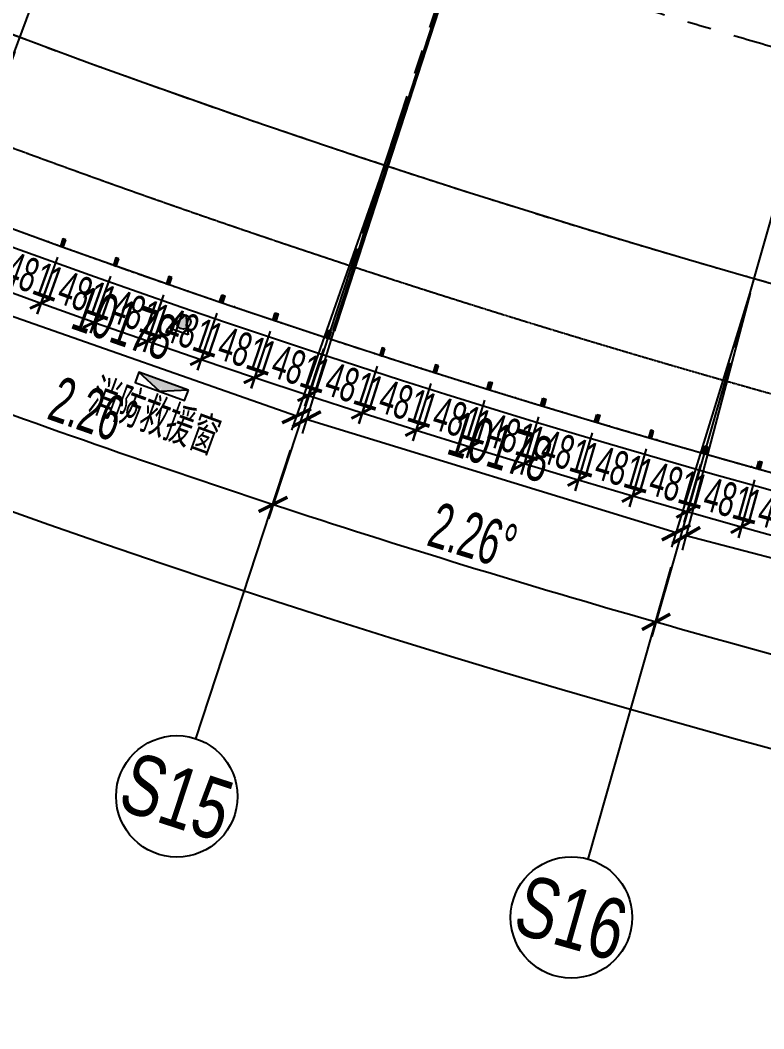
# Model space of a CAD drawing. Extents: x -668578 to 2331563, y -1202445 to 1620273.
# Drawn here: x 789943 to 809525, y 22423 to 48997 of the extents above; entities that cross this region are included whole.
import ezdxf
from ezdxf.enums import TextEntityAlignment as Align

# ---------------------------------------------------------------- set-up
doc = ezdxf.new("R2010")
doc.units = 0
for name, pattern in [('CENTER2', [28.575, 19.05, -3.175, 3.175, -3.175]), ('DASH', [0.35, 0.25, -0.1]), ('DOT2', [0.125, 0, -0.125])]:
    doc.linetypes.add(name, pattern=pattern)
doc.layers.get('0').update_dxf_attribs({"color": 8})
doc.layers.get('Defpoints').update_dxf_attribs({"color": 8})
for name, color, linetype in [('#文字', 8, 'Continuous'), ('#标注', 8, 'Continuous'), ('#轴线', 8, 'CENTER2'), ('A-AL', 8, 'Continuous'), ('A-FLOR-OTLN', 8, 'DOT2'), ('A-WIND-FRAM', 8, 'Continuous'), ('dim', 8, 'Continuous'), ('WINDOW', 8, 'Continuous'), ('外轮廓', 8, 'Continuous'), ('建-消防-防火分区填充', 8, 'Continuous'), ('救援窗', 8, 'Continuous'), ('暖-消防-挡烟垂壁', 8, 'Continuous'), ('消防救援', 8, 'Continuous')]:
    doc.layers.add(name, color=color, linetype=linetype)
doc.styles.add('JHZX', font='jrs.shx', dxfattribs={"width": 0.6, "bigfont": 'jhz.shx'})
doc.styles.add('图纸文字', font='txt.shx', dxfattribs={"width": 0.5, "bigfont": 'HZTXT.shx'})
doc.dimstyles.new('JZBZ-300', dxfattribs={"dimscale": 300, "dimtxt": 3, "dimasz": 1.5, "dimexe": 1, "dimexo": 1, "dimgap": 0.5, "dimtad": 1, "dimdec": 0, "dimdsep": 46, "dimtxsty": 'JHZX', "dimblk1": 'ARCHTICK', "dimblk2": 'ARCHTICK', "dimsah": 1, "dimcen": 0, "dimclrd": 1, "dimclre": 1, "dimclrt": 2, "dimazin": 2, "dimtfac": 1, "dimtdec": 0, "dimtix": 1, "dimtmove": 0, "dimatfit": 3, "dimfxl": 0, "dimtolj": 1, "dimlwd": -1, "dimlwe": -1, "dimarcsym": 0})
doc.dimstyles.new('JZBZ-400', dxfattribs={"dimscale": 400, "dimtxt": 3, "dimasz": 1.5, "dimexe": 1, "dimexo": 1, "dimgap": 0.5, "dimtad": 1, "dimdec": 0, "dimdsep": 46, "dimtxsty": 'JHZX', "dimblk1": 'ARCHTICK', "dimblk2": 'ARCHTICK', "dimsah": 1, "dimcen": 0, "dimclrd": 1, "dimclre": 1, "dimclrt": 2, "dimazin": 2, "dimtfac": 1, "dimtdec": 0, "dimtix": 1, "dimtmove": 0, "dimatfit": 3, "dimfxl": 0, "dimtolj": 1, "dimlwd": -1, "dimlwe": -1, "dimarcsym": 0})

# ---------------------------------------------------------------- blocks, each defined once
blk = doc.blocks.new('_ARCHTICK')
at = {"color": 0, "linetype": 'ByBlock', "const_width": 0.15}
blk.add_lwpolyline([(-0.5, -0.5), (0.5, 0.5)], dxfattribs=at)
blk = doc.blocks.new('*D2939')
at = {"layer": '#标注', "ltscale": 300, "transparency": 16777216}
for p, q in [((-1773, -1481), (-9342, -7863)), ((165914, -92056), (164727, -101884))]:
    blk.add_line(p, q, dxfattribs=at)
blk.add_arc((197092, 166179), 269610, 220.13382, 263.11563, dxfattribs=at)
at = {"layer": 'Defpoints', "color": 0, "ltscale": 300, "transparency": 16777216}
for p in [(197092, 166179), (-1467, -1224), (40380, -53208), (165962, -91659)]:
    blk.add_point(p, dxfattribs=at)
at = {"layer": '#标注', "ltscale": 300, "transparency": 16777216, "xscale": 600, "yscale": 600, "zscale": 600}
for p, rotation in [((-9036, -7605), 130.1338192809485), ((164775, -101487), 353.1156299250187)]:
    blk.add_blockref('_ARCHTICK', p, dxfattribs=dict(at, rotation=rotation))
at = {"layer": '#标注', "ltscale": 300, "transparency": 16777216, "insert": (69342, -70334), "char_height": 1200, "attachment_point": 5, "rotation": 331.6247, "style": 'JHZX'}
blk.add_mtext('\\A1;42.98°', dxfattribs=at)
blk = doc.blocks.new('*D2961')
at = {"layer": '#标注', "ltscale": 300, "transparency": 16777216}
for p, q in [((106180, -77526), (103559, -84553)), ((115871, -80925), (113529, -88050))]:
    blk.add_line(p, q, dxfattribs=at)
blk.add_arc((197092, 166179), 267210, 249.54243, 251.80463, dxfattribs=at)
at = {"layer": 'Defpoints', "color": 0, "ltscale": 300, "transparency": 16777216}
for p in [(197092, 166179), (106320, -77151), (115996, -80545), (107001, -85386)]:
    blk.add_point(p, dxfattribs=at)
at = {"layer": '#标注', "ltscale": 300, "transparency": 16777216, "xscale": 600, "yscale": 600, "zscale": 600}
for p, rotation in [((103699, -84178), 159.542426121269), ((113654, -87670), 341.8046268610899)]:
    blk.add_blockref('_ARCHTICK', p, dxfattribs=dict(at, rotation=rotation))
at = {"layer": '#标注', "ltscale": 300, "transparency": 16777216, "insert": (108924, -85218), "char_height": 1200, "attachment_point": 5, "rotation": 340.6735, "style": 'JHZX'}
blk.add_mtext('\\A1;2.26°', dxfattribs=at)
blk = doc.blocks.new('*D2962')
at = {"layer": '#标注', "ltscale": 300, "transparency": 16777216}
for p, q in [((115871, -80925), (113529, -88050)), ((125688, -83938), (123629, -91150))]:
    blk.add_line(p, q, dxfattribs=at)
blk.add_arc((197092, 166179), 267210, 251.80463, 254.06683, dxfattribs=at)
at = {"layer": 'Defpoints', "color": 0, "ltscale": 300, "transparency": 16777216}
for p in [(197092, 166179), (115996, -80545), (125798, -83554), (117002, -88746)]:
    blk.add_point(p, dxfattribs=at)
at = {"layer": '#标注', "ltscale": 300, "transparency": 16777216, "xscale": 600, "yscale": 600, "zscale": 600}
for p, rotation in [((113654, -87670), 161.8046268610904), ((123739, -90765), 344.0668271582905)]:
    blk.add_blockref('_ARCHTICK', p, dxfattribs=dict(at, rotation=rotation))
at = {"layer": '#标注', "ltscale": 300, "transparency": 16777216, "insert": (118916, -88503), "char_height": 1200, "attachment_point": 5, "rotation": 342.9357, "style": 'JHZX'}
blk.add_mtext('\\A1;2.26°', dxfattribs=at)
blk = doc.blocks.new('*D2963')
at = {"layer": '#标注', "ltscale": 300, "transparency": 16777216}
for p, q in [((125688, -83938), (123629, -91150)), ((135616, -86562), (133844, -93849))]:
    blk.add_line(p, q, dxfattribs=at)
blk.add_arc((197092, 166179), 267210, 254.06683, 256.32903, dxfattribs=at)
at = {"layer": 'Defpoints', "color": 0, "ltscale": 300, "transparency": 16777216}
for p in [(197092, 166179), (125798, -83554), (135711, -86173), (127127, -91709)]:
    blk.add_point(p, dxfattribs=at)
at = {"layer": '#标注', "ltscale": 300, "transparency": 16777216, "xscale": 600, "yscale": 600, "zscale": 600}
for p, rotation in [((123739, -90765), 164.0668271582912), ((133938, -93461), 346.3290280231381)]:
    blk.add_blockref('_ARCHTICK', p, dxfattribs=dict(at, rotation=rotation))
at = {"layer": '#标注', "ltscale": 300, "transparency": 16777216, "insert": (129029, -91390), "char_height": 1200, "attachment_point": 5, "rotation": 345.1979, "style": 'JHZX'}
blk.add_mtext('\\A1;2.26°', dxfattribs=at)
blk = doc.blocks.new('*U2924')
at = {"linetype": 'ByBlock'}
blk.add_line((0, -20), (0, 0), dxfattribs=at)
blk.add_circle((0, -24), 4, dxfattribs=at)
at = {"color": 253, "linetype": 'ByBlock', "style": 'JHZX', "width": 0.75}
blk.add_attdef('AXES', text='', height=4, dxfattribs=at).set_placement((0, -24), align=Align.MIDDLE_CENTER)
blk = doc.blocks.new('*D3019')
at = {"layer": '#标注', "transparency": 16777216}
for p, q in [((-28283, -73188), (-30072, -79958)), ((-18443, -75788), (-20232, -82559)), ((-29970, -79572), (-20130, -82172))]:
    blk.add_line(p, q, dxfattribs=at)
at = {"layer": 'Defpoints', "color": 0, "transparency": 16777216}
for p in [(-28181, -72801), (-18340, -75402), (-20130, -82172)]:
    blk.add_point(p, dxfattribs=at)
at = {"layer": '#标注', "transparency": 16777216, "xscale": 600, "yscale": 600, "zscale": 600}
for p, rotation in [((-29970, -79572), 165.1979260165028), ((-20130, -82172), 345.1979260165028)]:
    blk.add_blockref('_ARCHTICK', p, dxfattribs=dict(at, rotation=rotation))
at = {"layer": '#标注', "transparency": 16777216, "insert": (-24845, -80098), "char_height": 1200, "attachment_point": 5, "rotation": 345.1979, "style": 'JHZX'}
blk.add_mtext('\\A1;10178', dxfattribs=at)
blk = doc.blocks.new('*D3020')
at = {"layer": '#标注', "transparency": 16777216}
for p, q in [((-38028, -70197), (-40083, -76891)), ((-28298, -73184), (-30353, -79878)), ((-39966, -76509), (-30236, -79496))]:
    blk.add_line(p, q, dxfattribs=at)
at = {"layer": 'Defpoints', "color": 0, "transparency": 16777216}
for p in [(-37911, -69815), (-28181, -72801), (-30236, -79496)]:
    blk.add_point(p, dxfattribs=at)
at = {"layer": '#标注', "transparency": 16777216, "xscale": 600, "yscale": 600, "zscale": 600}
for p, rotation in [((-39966, -76509), 162.9357278414929), ((-30236, -79496), 342.9357278414929)]:
    blk.add_blockref('_ARCHTICK', p, dxfattribs=dict(at, rotation=rotation))
at = {"layer": '#标注', "transparency": 16777216, "insert": (-34866, -77238), "char_height": 1200, "attachment_point": 5, "rotation": 342.9357, "style": 'JHZX'}
blk.add_mtext('\\A1;10178', dxfattribs=at)
blk = doc.blocks.new('*D3022')
at = {"layer": '#标注', "transparency": 16777216}
for p, q in [((-47647, -66824), (-49965, -73432)), ((-38043, -70192), (-40361, -76800)), ((-49833, -73054), (-40228, -76423))]:
    blk.add_line(p, q, dxfattribs=at)
at = {"layer": 'Defpoints', "color": 0, "transparency": 16777216}
for p in [(-47515, -66446), (-37911, -69815), (-40228, -76423)]:
    blk.add_point(p, dxfattribs=at)
at = {"layer": '#标注', "transparency": 16777216, "xscale": 600, "yscale": 600, "zscale": 600}
for p, rotation in [((-49833, -73054), 160.6735249708244), ((-40228, -76423), 340.6735249708244)]:
    blk.add_blockref('_ARCHTICK', p, dxfattribs=dict(at, rotation=rotation))
at = {"layer": '#标注', "transparency": 16777216, "insert": (-44766, -73984), "char_height": 1200, "attachment_point": 5, "rotation": 340.6735, "style": 'JHZX'}
blk.add_mtext('\\A1;10178', dxfattribs=at)
blk = doc.blocks.new('*D165')
at = {"layer": 'Defpoints', "color": 0, "ltscale": 300, "transparency": 16777216}
for p in [(789634, 43540), (791027, 43035), (790485, 41541)]:
    blk.add_point(p, dxfattribs=at)
at = {"layer": 'dim', "color": 1, "ltscale": 300, "transparency": 16777216}
for p, q in [((789532, 43258), (788990, 41764)), ((790925, 42753), (790383, 41259)), ((789093, 42046), (790485, 41541))]:
    blk.add_line(p, q, dxfattribs=at)
at = {"layer": 'dim', "color": 1, "ltscale": 300, "transparency": 16777216, "xscale": 450, "yscale": 450, "zscale": 450}
for p, rotation in [((789093, 42046), 160.0690493583495), ((790485, 41541), 340.0690493583496)]:
    blk.add_blockref('_ARCHTICK', p, dxfattribs=dict(at, rotation=rotation))
at = {"layer": 'dim', "color": 2, "ltscale": 300, "transparency": 16777216, "insert": (789993, 42357), "char_height": 900, "attachment_point": 5, "rotation": 340.069, "style": 'JHZX'}
blk.add_mtext('\\A1;1481', dxfattribs=at)
blk = doc.blocks.new('*D166')
at = {"layer": 'Defpoints', "color": 0, "ltscale": 300, "transparency": 16777216}
for p in [(791026, 43034), (792422, 42537), (791888, 41040)]:
    blk.add_point(p, dxfattribs=at)
at = {"layer": 'dim', "color": 1, "ltscale": 300, "transparency": 16777216}
for p, q in [((790926, 42751), (790392, 41254)), ((792321, 42254), (791788, 40757)), ((790493, 41537), (791888, 41040))]:
    blk.add_line(p, q, dxfattribs=at)
at = {"layer": 'dim', "color": 1, "ltscale": 300, "transparency": 16777216, "xscale": 450, "yscale": 450, "zscale": 450}
for p, rotation in [((790493, 41537), 160.3921836389297), ((791888, 41040), 340.3921836389297)]:
    blk.add_blockref('_ARCHTICK', p, dxfattribs=dict(at, rotation=rotation))
at = {"layer": 'dim', "color": 2, "ltscale": 300, "transparency": 16777216, "insert": (791392, 41854), "char_height": 900, "attachment_point": 5, "rotation": 340.3922, "style": 'JHZX'}
blk.add_mtext('\\A1;1481', dxfattribs=at)
blk = doc.blocks.new('*D167')
at = {"layer": 'Defpoints', "color": 0, "ltscale": 300, "transparency": 16777216}
for p in [(792421, 42536), (793819, 42047), (793294, 40547)]:
    blk.add_point(p, dxfattribs=at)
at = {"layer": 'dim', "color": 1, "ltscale": 300, "transparency": 16777216}
for p, q in [((792322, 42253), (791797, 40753)), ((793720, 41763), (793195, 40263)), ((791896, 41036), (793294, 40547))]:
    blk.add_line(p, q, dxfattribs=at)
at = {"layer": 'dim', "color": 1, "ltscale": 300, "transparency": 16777216, "xscale": 450, "yscale": 450, "zscale": 450}
for p, rotation in [((791896, 41036), 160.7153179195098), ((793294, 40547), 340.7153179195097)]:
    blk.add_blockref('_ARCHTICK', p, dxfattribs=dict(at, rotation=rotation))
at = {"layer": 'dim', "color": 2, "ltscale": 300, "transparency": 16777216, "insert": (792793, 41358), "char_height": 900, "attachment_point": 5, "rotation": 340.7153, "style": 'JHZX'}
blk.add_mtext('\\A1;1481', dxfattribs=at)
blk = doc.blocks.new('*D168')
at = {"layer": 'Defpoints', "color": 0, "ltscale": 300, "transparency": 16777216}
for p in [(793818, 42046), (795219, 41564), (794703, 40061)]:
    blk.add_point(p, dxfattribs=at)
at = {"layer": 'dim', "color": 1, "ltscale": 300, "transparency": 16777216}
for p, q in [((793721, 41762), (793205, 40259)), ((795122, 41281), (794606, 39778)), ((793302, 40543), (794703, 40061))]:
    blk.add_line(p, q, dxfattribs=at)
at = {"layer": 'dim', "color": 1, "ltscale": 300, "transparency": 16777216, "xscale": 450, "yscale": 450, "zscale": 450}
for p, rotation in [((793302, 40543), 161.0384522000872), ((794703, 40061), 341.0384522000872)]:
    blk.add_blockref('_ARCHTICK', p, dxfattribs=dict(at, rotation=rotation))
at = {"layer": 'dim', "color": 2, "ltscale": 300, "transparency": 16777216, "insert": (794198, 40869), "char_height": 900, "attachment_point": 5, "rotation": 341.0385, "style": 'JHZX'}
blk.add_mtext('\\A1;1481', dxfattribs=at)
blk = doc.blocks.new('*D169')
at = {"layer": 'Defpoints', "color": 0, "ltscale": 300, "transparency": 16777216}
for p in [(795219, 41563), (796622, 41090), (796114, 39584)]:
    blk.add_point(p, dxfattribs=at)
at = {"layer": 'dim', "color": 1, "ltscale": 300, "transparency": 16777216}
for p, q in [((795123, 41279), (794615, 39773)), ((796526, 40806), (796019, 39300)), ((794711, 40057), (796114, 39584))]:
    blk.add_line(p, q, dxfattribs=at)
at = {"layer": 'dim', "color": 1, "ltscale": 300, "transparency": 16777216, "xscale": 450, "yscale": 450, "zscale": 450}
for p, rotation in [((794711, 40057), 161.3615864806645), ((796114, 39584), 341.3615864806645)]:
    blk.add_blockref('_ARCHTICK', p, dxfattribs=dict(at, rotation=rotation))
at = {"layer": 'dim', "color": 2, "ltscale": 300, "transparency": 16777216, "insert": (795604, 40389), "char_height": 900, "attachment_point": 5, "rotation": 341.3616, "style": 'JHZX'}
blk.add_mtext('\\A1;1481', dxfattribs=at)
blk = doc.blocks.new('*D170')
at = {"layer": 'Defpoints', "color": 0, "ltscale": 300, "transparency": 16777216}
for p in [(796622, 41089), (798028, 40623), (797529, 39115)]:
    blk.add_point(p, dxfattribs=at)
at = {"layer": 'dim', "color": 1, "ltscale": 300, "transparency": 16777216}
for p, q in [((796527, 40804), (796028, 39295)), ((797934, 40339), (797434, 38830)), ((796122, 39580), (797529, 39115))]:
    blk.add_line(p, q, dxfattribs=at)
at = {"layer": 'dim', "color": 1, "ltscale": 300, "transparency": 16777216, "xscale": 450, "yscale": 450, "zscale": 450}
for p, rotation in [((796122, 39580), 161.6847207612442), ((797529, 39115), 341.6847207612442)]:
    blk.add_blockref('_ARCHTICK', p, dxfattribs=dict(at, rotation=rotation))
at = {"layer": 'dim', "color": 2, "ltscale": 300, "transparency": 16777216, "insert": (797014, 39917), "char_height": 900, "attachment_point": 5, "rotation": 341.6847, "style": 'JHZX'}
blk.add_mtext('\\A1;1481', dxfattribs=at)
blk = doc.blocks.new('*D171')
at = {"layer": 'Defpoints', "color": 0, "ltscale": 300, "transparency": 16777216}
for p in [(798027, 40622), (799436, 40165), (798945, 38653)]:
    blk.add_point(p, dxfattribs=at)
at = {"layer": 'dim', "color": 1, "ltscale": 300, "transparency": 16777216}
for p, q in [((797935, 40337), (797444, 38826)), ((799343, 39879), (798853, 38368)), ((797537, 39111), (798945, 38653))]:
    blk.add_line(p, q, dxfattribs=at)
at = {"layer": 'dim', "color": 1, "ltscale": 300, "transparency": 16777216, "xscale": 450, "yscale": 450, "zscale": 450}
for p, rotation in [((797537, 39111), 162.0078550418221), ((798945, 38653), 342.0078550418221)]:
    blk.add_blockref('_ARCHTICK', p, dxfattribs=dict(at, rotation=rotation))
at = {"layer": 'dim', "color": 2, "ltscale": 300, "transparency": 16777216, "insert": (798426, 39453), "char_height": 900, "attachment_point": 5, "rotation": 342.0079, "style": 'JHZX'}
blk.add_mtext('\\A1;1481', dxfattribs=at)
blk = doc.blocks.new('*D172')
at = {"layer": 'Defpoints', "color": 0, "ltscale": 300, "transparency": 16777216}
for p in [(799436, 40164), (800847, 39714), (800365, 38200)]:
    blk.add_point(p, dxfattribs=at)
at = {"layer": 'dim', "color": 1, "ltscale": 300, "transparency": 16777216}
for p, q in [((799345, 39878), (798862, 38364)), ((800756, 39428), (800274, 37914)), ((798953, 38650), (800365, 38200))]:
    blk.add_line(p, q, dxfattribs=at)
at = {"layer": 'dim', "color": 1, "ltscale": 300, "transparency": 16777216, "xscale": 450, "yscale": 450, "zscale": 450}
for p, rotation in [((798953, 38650), 162.3309893224026), ((800365, 38200), 342.3309893224026)]:
    blk.add_blockref('_ARCHTICK', p, dxfattribs=dict(at, rotation=rotation))
at = {"layer": 'dim', "color": 2, "ltscale": 300, "transparency": 16777216, "insert": (799841, 38996), "char_height": 900, "attachment_point": 5, "rotation": 342.331, "style": 'JHZX'}
blk.add_mtext('\\A1;1481', dxfattribs=at)
blk = doc.blocks.new('*D173')
at = {"layer": 'Defpoints', "color": 0, "ltscale": 300, "transparency": 16777216}
for p in [(800846, 39713), (802260, 39271), (801786, 37755)]:
    blk.add_point(p, dxfattribs=at)
at = {"layer": 'dim', "color": 1, "ltscale": 300, "transparency": 16777216}
for p, q in [((800757, 39427), (800283, 37910)), ((802171, 38985), (801697, 37468)), ((800373, 38196), (801786, 37755))]:
    blk.add_line(p, q, dxfattribs=at)
at = {"layer": 'dim', "color": 1, "ltscale": 300, "transparency": 16777216, "xscale": 450, "yscale": 450, "zscale": 450}
for p, rotation in [((800373, 38196), 162.6541236029805), ((801786, 37755), 342.6541236029804)]:
    blk.add_blockref('_ARCHTICK', p, dxfattribs=dict(at, rotation=rotation))
at = {"layer": 'dim', "color": 2, "ltscale": 300, "transparency": 16777216, "insert": (801258, 38548), "char_height": 900, "attachment_point": 5, "rotation": 342.6541, "style": 'JHZX'}
blk.add_mtext('\\A1;1481', dxfattribs=at)
blk = doc.blocks.new('*D174')
at = {"layer": 'Defpoints', "color": 0, "ltscale": 300, "transparency": 16777216}
for p in [(802260, 39270), (803676, 38837), (803211, 37317)]:
    blk.add_point(p, dxfattribs=at)
at = {"layer": 'dim', "color": 1, "ltscale": 300, "transparency": 16777216}
for p, q in [((802172, 38984), (801707, 37464)), ((803588, 38550), (803123, 37030)), ((801794, 37751), (803211, 37317))]:
    blk.add_line(p, q, dxfattribs=at)
at = {"layer": 'dim', "color": 1, "ltscale": 300, "transparency": 16777216, "xscale": 450, "yscale": 450, "zscale": 450}
for p, rotation in [((801794, 37751), 162.9772578835601), ((803211, 37317), 342.9772578835601)]:
    blk.add_blockref('_ARCHTICK', p, dxfattribs=dict(at, rotation=rotation))
at = {"layer": 'dim', "color": 2, "ltscale": 300, "transparency": 16777216, "insert": (802678, 38108), "char_height": 900, "attachment_point": 5, "rotation": 342.9773, "style": 'JHZX'}
blk.add_mtext('\\A1;1481', dxfattribs=at)
blk = doc.blocks.new('*D175')
at = {"layer": 'Defpoints', "color": 0, "ltscale": 300, "transparency": 16777216}
for p in [(803675, 38836), (805094, 38410), (804638, 36888)]:
    blk.add_point(p, dxfattribs=at)
at = {"layer": 'dim', "color": 1, "ltscale": 300, "transparency": 16777216}
for p, q in [((803589, 38548), (803133, 37026)), ((805008, 38123), (804551, 36601)), ((803219, 37314), (804638, 36888))]:
    blk.add_line(p, q, dxfattribs=at)
at = {"layer": 'dim', "color": 1, "ltscale": 300, "transparency": 16777216, "xscale": 450, "yscale": 450, "zscale": 450}
for p, rotation in [((803219, 37314), 163.3003921641387), ((804638, 36888), 343.3003921641387)]:
    blk.add_blockref('_ARCHTICK', p, dxfattribs=dict(at, rotation=rotation))
at = {"layer": 'dim', "color": 2, "ltscale": 300, "transparency": 16777216, "insert": (804101, 37676), "char_height": 900, "attachment_point": 5, "rotation": 343.3004, "style": 'JHZX'}
blk.add_mtext('\\A1;1481', dxfattribs=at)
blk = doc.blocks.new('*D176')
at = {"layer": 'Defpoints', "color": 0, "ltscale": 300, "transparency": 16777216}
for p in [(805094, 38409), (806515, 37991), (806067, 36467)]:
    blk.add_point(p, dxfattribs=at)
at = {"layer": 'dim', "color": 1, "ltscale": 300, "transparency": 16777216}
for p, q in [((805009, 38121), (804561, 36597)), ((806430, 37704), (805982, 36179)), ((804646, 36884), (806067, 36467))]:
    blk.add_line(p, q, dxfattribs=at)
at = {"layer": 'dim', "color": 1, "ltscale": 300, "transparency": 16777216, "xscale": 450, "yscale": 450, "zscale": 450}
for p, rotation in [((804646, 36884), 163.6235264447179), ((806067, 36467), 343.6235264447179)]:
    blk.add_blockref('_ARCHTICK', p, dxfattribs=dict(at, rotation=rotation))
at = {"layer": 'dim', "color": 2, "ltscale": 300, "transparency": 16777216, "insert": (805525, 37251), "char_height": 900, "attachment_point": 5, "rotation": 343.6235, "style": 'JHZX'}
blk.add_mtext('\\A1;1481', dxfattribs=at)
blk = doc.blocks.new('*D177')
at = {"layer": 'Defpoints', "color": 0, "ltscale": 300, "transparency": 16777216}
for p in [(806514, 37990), (807938, 37581), (807498, 36054)]:
    blk.add_point(p, dxfattribs=at)
at = {"layer": 'dim', "color": 1, "ltscale": 300, "transparency": 16777216}
for p, q in [((806431, 37702), (805992, 36175)), ((807855, 37292), (807415, 35765)), ((806075, 36463), (807498, 36054))]:
    blk.add_line(p, q, dxfattribs=at)
at = {"layer": 'dim', "color": 1, "ltscale": 300, "transparency": 16777216, "xscale": 450, "yscale": 450, "zscale": 450}
for p, rotation in [((806075, 36463), 163.9466607252947), ((807498, 36054), 343.9466607252947)]:
    blk.add_blockref('_ARCHTICK', p, dxfattribs=dict(at, rotation=rotation))
at = {"layer": 'dim', "color": 2, "ltscale": 300, "transparency": 16777216, "insert": (806953, 36835), "char_height": 900, "attachment_point": 5, "rotation": 343.9467, "style": 'JHZX'}
blk.add_mtext('\\A1;1481', dxfattribs=at)
blk = doc.blocks.new('*D178')
at = {"layer": 'Defpoints', "color": 0, "ltscale": 300, "transparency": 16777216}
for p in [(807937, 37580), (809363, 37178), (808932, 35649)]:
    blk.add_point(p, dxfattribs=at)
at = {"layer": 'dim', "color": 1, "ltscale": 300, "transparency": 16777216}
for p, q in [((807856, 37291), (807425, 35761)), ((809282, 36889), (808851, 35360)), ((807506, 36050), (808932, 35649))]:
    blk.add_line(p, q, dxfattribs=at)
at = {"layer": 'dim', "color": 1, "ltscale": 300, "transparency": 16777216, "xscale": 450, "yscale": 450, "zscale": 450}
for p, rotation in [((807506, 36050), 164.2697950058723), ((808932, 35649), 344.2697950058724)]:
    blk.add_blockref('_ARCHTICK', p, dxfattribs=dict(at, rotation=rotation))
at = {"layer": 'dim', "color": 2, "ltscale": 300, "transparency": 16777216, "insert": (808382, 36427), "char_height": 900, "attachment_point": 5, "rotation": 344.2698, "style": 'JHZX'}
blk.add_mtext('\\A1;1481', dxfattribs=at)
blk = doc.blocks.new('*D179')
at = {"layer": 'Defpoints', "color": 0, "ltscale": 300, "transparency": 16777216}
for p in [(809362, 37177), (810790, 36784), (810368, 35252)]:
    blk.add_point(p, dxfattribs=at)
at = {"layer": 'dim', "color": 1, "ltscale": 300, "transparency": 16777216}
for p, q in [((809283, 36888), (808861, 35356)), ((810711, 36494), (810289, 34962)), ((808940, 35645), (810368, 35252))]:
    blk.add_line(p, q, dxfattribs=at)
at = {"layer": 'dim', "color": 1, "ltscale": 300, "transparency": 16777216, "xscale": 450, "yscale": 450, "zscale": 450}
for p, rotation in [((808940, 35645), 164.5929292864514), ((810368, 35252), 344.5929292864515)]:
    blk.add_blockref('_ARCHTICK', p, dxfattribs=dict(at, rotation=rotation))
at = {"layer": 'dim', "color": 2, "ltscale": 300, "transparency": 16777216, "insert": (809814, 36027), "char_height": 900, "attachment_point": 5, "rotation": 344.5929, "style": 'JHZX'}
blk.add_mtext('\\A1;1481', dxfattribs=at)
blk = doc.blocks.new('A$C6e55dde9')
at = {"layer": '救援窗'}
h = blk.add_hatch(color=256, dxfattribs=at)
edge = h.paths.add_edge_path()
edge.add_arc((-839, -143), 839, 350.4779, 360)
edge.add_arc((839, -143), 839, 180, 189.5221)
edge.add_line((12, -282), (693, 0))
edge.add_line((693, 0), (-693, 0))
edge.add_line((-693, 0), (-12, -282))
edge = h.paths.add_edge_path()
edge.add_line((-12, -282), (0, -287))
edge.add_line((0, -287), (12, -282))
edge.add_arc((839, -143), 839, 180, 189.5221, ccw=False)
edge.add_arc((-839, -143), 839, -9.5221, 0, ccw=False)
blk.add_lwpolyline([(693, 0), (-693, 0), (-693, -287), (693, -287)], close=True, dxfattribs=at)
blk.add_lwpolyline([(693, 0), (0, -287), (-693, 0)], dxfattribs=at)
blk = doc.blocks.new('A$Cf5e5299f')
at = {"layer": '#标注', "ltscale": 300}
blk.add_blockref('A$C6e55dde9', (0, 0), dxfattribs=at)
at = {"layer": '#文字', "style": '图纸文字', "width": 0.7}
blk.add_text('消防救援窗', height=1000, dxfattribs=at).set_placement((-1646, -1458))
blk = doc.blocks.new('幕墙分隔')
for p, q in [((-40, -100), (40, 100)), ((0, 100), (0, -100))]:
    blk.add_line(p, q)
blk.add_lwpolyline([(-40, 100), (40, 100), (40, -100), (-40, -100)], close=True)
blk = doc.blocks.new('A$C4E971703')
at = {"layer": '暖-消防-挡烟垂壁', "color": 3, "linetype": 'DASH', "const_width": 100}
blk.add_lwpolyline([(130651, 20993), (123846, 31)], dxfattribs=at)
blk = doc.blocks.new('A$C1BDD5639')
at = {"layer": '消防救援', "linetype": 'ByBlock'}
h = blk.add_hatch(color=256, dxfattribs=at)
h.dxf.hatch_style = 1
edge = h.paths.add_edge_path()
edge.add_arc((-283, 16), 191, 0, 360)
for p, q in [((-475, 16), (0, 254)), ((0, -254), (-475, 16)), ((0, 254), (0, -254))]:
    blk.add_line(p, q, dxfattribs=at)
blk.add_circle((-283, 16), 191, dxfattribs=at)
blk = doc.blocks.new('A$C47405904')
at = {"layer": 'A-AL'}
blk.add_lwpolyline([(-89278, 9481, -0.031021), (-108755, 27069, 0.415715), (-113080, 27106), (-145267, -4699, 0.412976), (-145302, -9004, 0.149442), (-10240, -82596, 0.358696), (-6809, -80780)], format="xyb", dxfattribs=at)
at = {"layer": 'A-FLOR-OTLN'}
blk.add_arc((42590, 175095), 262600, 224.41582, 258.41493, dxfattribs=at)
at = {"layer": 'A-WIND-FRAM'}
for p in [(-46411, -71963), (-45016, -72461), (-43619, -72951), (-42218, -73434), (-40815, -73908), (-38001, -74833), (-36590, -75284), (-35177, -75726), (-33761, -76161), (-32342, -76588), (-30922, -77006), (-28073, -77819)]:
    blk.add_point(p, dxfattribs=at)
at = {"layer": '外轮廓', "color": 3, "linetype": 'DASH', "ltscale": 5}
blk.add_lwpolyline([(-109158, 16478), (-135454, -11643, 0.41242), (-135330, -15318, 0.140163), (-7770, -80593, 0.412914), (-4719, -78556), (3836, -36160, 0.415851), (1787, -33095, -0.057061), (-44213, -18484, 0.041227), (-47955, -17165, 0.051572), (-52855, -16406), (-54407, -16327, -0.116659), (-64974, -13255, -0.058192), (-105484, 16602, 0.414617), (-109158, 16478)], format="xyb", close=True, dxfattribs=at)
at = {"layer": '建-消防-防火分区填充'}
for p in [(-46760, -71837), (-45540, -72275), (-44318, -72707), (-43094, -73133), (-41868, -73553), (-40640, -73967), (-38177, -74776), (-36943, -75172), (-35707, -75561), (-34469, -75945), (-33229, -76322), (-31987, -76693), (-30744, -77058), (-28251, -77769)]:
    blk.add_point(p, dxfattribs=at)
at = {"layer": 'A-WIND-FRAM', "xscale": -1}
for p, rotation in [((-46378, -71869), 340.1962626559554), ((-44983, -72367), 340.5269182618133), ((-43585, -72856), 340.8127587671306), ((-39378, -74279), 341.7153151285585), ((-37972, -74740), 342.179998079543), ((-36561, -75189), 342.5106536854009), ((-30894, -76910), 343.7436459077704)]:
    blk.add_blockref('幕墙分隔', p, dxfattribs=dict(at, rotation=rotation))
at = {"layer": 'A-WIND-FRAM'}
for p, rotation in [((-42186, -73340), 341.0985992723058), ((-40784, -73816), 341.4292548781636), ((-35147, -75630), 342.796494190576), ((-33732, -76065), 343.0823346958933), ((-32314, -76492), 343.4129903017512), ((-29471, -77321), 344.1041679034888), ((-28046, -77723), 344.3900084088062)]:
    blk.add_blockref('幕墙分隔', p, dxfattribs=dict(at, rotation=rotation))
at = {"layer": 'WINDOW'}
blk.add_blockref('A$C4E971703', (-163098, -74215), dxfattribs=at)
at = {"layer": '消防救援', "linetype": 'ByBlock', "rotation": 250.0773350720652}
blk.add_blockref('A$C1BDD5639', (-43320, -74205), dxfattribs=at)
blk = doc.blocks.new('A$Caccc0cd0')
at = {"layer": '#标注'}
for p1, p2, picture, middle in [((-47515.1, -66446.1), (-37910.6, -69814.5), '*D3022', (-44765.7, -73983.6)), ((-37910.6, -69814.5), (-28180.7, -72801.2), '*D3020', (-34865.8, -77237.6)), ((-28180.7, -72801.2), (-18340.4, -75401.5), '*D3019', (-24845.3, -80098.3))]:
    dim = blk.add_aligned_dim(p1=p1, p2=p2, distance=-7002.8, dimstyle='JZBZ-400', override={"dimclrd": 256, "dimclre": 256, "dimclrt": 256}, dxfattribs=at)
    dim.commit()
    dim.dimension.update_dxf_attribs({"geometry": picture, "text_midpoint": middle})
blk = doc.blocks.new('DSGDFG')
at = {"layer": '#标注', "ltscale": 300}
blk.add_arc((197092.2, 166179.2), 257800, 220.136073, 263.11563, dxfattribs=at)
at = {"layer": '#轴线', "ltscale": 200}
for p, q in [((106320.1, -77150.8), (130859.3, -11369.3)), ((115998, -80537.3), (137919.2, -13845.3)), ((125802.1, -83537.5), (145071.4, -16040.7))]:
    blk.add_line(p, q, dxfattribs=at)
for radius in [244000, 251800, 257800]:
    blk.add_arc((197092.2, 166179.2), radius, 218.438892, 265.140584, dxfattribs=at)
at = {"layer": '#标注', "ltscale": 300}
blk.add_blockref('A$Caccc0cd0', (154502.6, -8915.6), dxfattribs=at)
at = {"layer": '#标注', "linetype": 'ByBlock'}
for p, xscale, yscale, rotation, values in [((114111.6, -86241.4), 400, 400, 341.8331682930456, {'AXES': 'S15'}), ((124139.5, -89320), 399.9999999999999, 399.9999999999999, 344.0952502230697, {'AXES': 'S16'})]:
    blk.add_blockref('*U2924', p, dxfattribs=dict(at, xscale=xscale, yscale=yscale, rotation=rotation)).add_auto_attribs(values)
at = {"layer": '#标注', "ltscale": 300}
for base, p1, p2, picture, middle in [((40379.7, -53208.3), (-1467, -1223.5), (165961.7, -91658.5), '*D2939', (69341.6, -70334.5)), ((107001.5, -85385.9), (106319.9, -77151.4), (115995.5, -80544.8), '*D2961', (108923.6, -85218.3)), ((117001.6, -88745.9), (115995.5, -80544.8), (125797.5, -83553.6), '*D2962', (118915.6, -88502.6)), ((127126.6, -91708.6), (125797.5, -83553.6), (135710.7, -86173.2), '*D2963', (129029.5, -91390))]:
    dim = blk.add_angular_dim_3p(base=base, center=(197092.1, 166179.2), p1=p1, p2=p2, dimstyle='JZBZ-400', override={"dimclrd": 256, "dimclre": 256, "dimclrt": 256}, dxfattribs=at)
    dim.commit()
    dim.dimension.update_dxf_attribs({"geometry": picture, "text_midpoint": middle})
blk = doc.blocks.new('HGDTRET')
at = {"layer": 'dim', "ltscale": 300}
blk.add_arc((880041, 290089.1), 262600, 224.98133, 258.268049, dxfattribs=at)
for p1, p2, picture, middle in [((789634.3, 43539.8), (791026.8, 43034.9), '*D165', (789993.4, 42357.5)), ((791026.2, 43033.8), (792421.6, 42536.8), '*D166', (791392, 41853.6)), ((792421, 42535.7), (793819.1, 42046.6), '*D167', (792793.4, 41357.5)), ((793818.5, 42045.5), (795219.3, 41564.2), '*D168', (794197.5, 40869.5)), ((795218.8, 41563.2), (796622.3, 41089.8), '*D169', (795604.4, 40389.3)), ((796621.7, 41088.8), (798027.9, 40623.3), '*D170', (797014, 39917.1)), ((798027.4, 40622.3), (799436.1, 40164.7), '*D171', (798426.2, 39452.8)), ((799435.6, 40163.7), (800846.9, 39714.1), '*D172', (799841, 38996.5)), ((800846.4, 39713.1), (802260.2, 39271.5), '*D173', (801258.4, 38548.2)), ((802259.7, 39270.4), (803676, 38836.8), '*D174', (802678.3, 38107.9)), ((803675.5, 38835.8), (805094.2, 38410.1), '*D175', (804100.6, 37675.6)), ((805093.7, 38409.1), (806514.8, 37991.4), '*D176', (805525.4, 37251.3)), ((806514.3, 37990.4), (807937.7, 37580.8), '*D177', (806952.5, 36835.1)), ((807937.2, 37579.7), (809363, 37178.2), '*D178', (808381.9, 36426.9)), ((809362.5, 37177.1), (810790.4, 36783.6), '*D179', (809813.7, 36026.8))]:
    dim = blk.add_aligned_dim(p1=p1, p2=p2, distance=-1589.1, dimstyle='JZBZ-300', dxfattribs=at)
    dim.commit()
    dim.dimension.update_dxf_attribs({"geometry": picture, "text_midpoint": middle})

msp = doc.modelspace()

# ---------------------------------------------------------------- block references
at = {"layer": '#标注'}
for name, p in [('HGDTRET', (0, 0)), ('DSGDFG', (682948.9, 123910))]:
    msp.add_blockref(name, p, dxfattribs=at)
at = {"layer": '#标注', "ltscale": 300, "rotation": 339.9405834623249}
msp.add_blockref('A$Cf5e5299f', (793721.5, 39483.8), dxfattribs=at)
at = {"layer": 'dim', "ltscale": 300}
msp.add_blockref('A$C47405904', (837451.5, 114994.4), dxfattribs=at)

doc.saveas('drawing.dxf')
